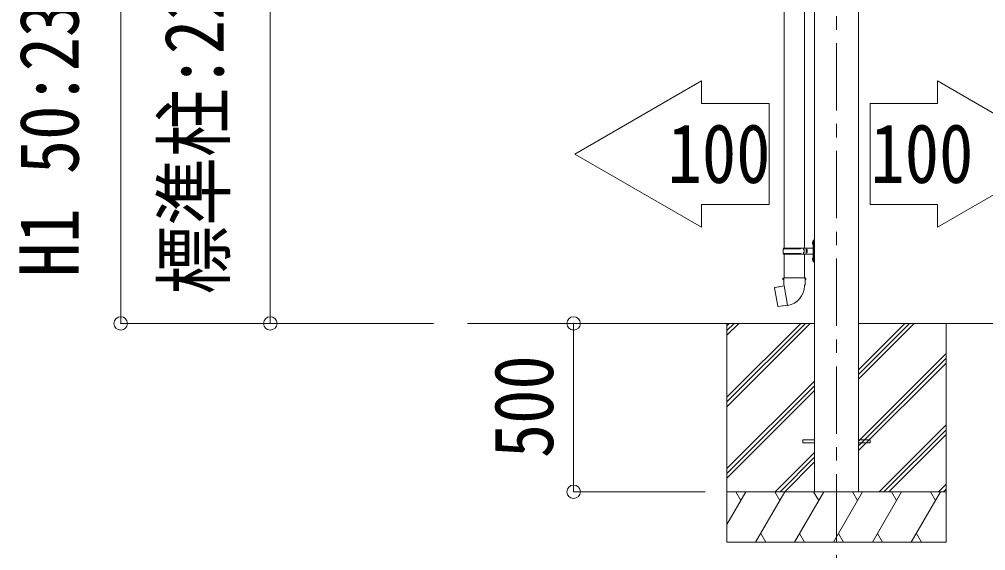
# Model space of a CAD drawing. Units: millimetres at full size, sheet at 1:40; details may follow other scales. Extents: x -11243 to 21331, y -7760 to 7760.
# Drawn here: x 1289 to 4156, y -4903 to -3325 of the extents above; entities that cross this region are included whole.
import ezdxf
from ezdxf.enums import TextEntityAlignment as Align

# ---------------------------------------------------------------- set-up
doc = ezdxf.new("R2010")
doc.units = ezdxf.units.MM
doc.header["$LTSCALE"] = 40
doc.header["$PDMODE"] = 32
doc.header["$PDSIZE"] = 40
for name, pattern in [('CHAIN1', [8, 5, -1, 1, -1]), ('DASHED1', [1.8, 1.2, -0.6]), ('USER1', [13, 10, -1, 1, -1])]:
    doc.linetypes.add(name, pattern=pattern)
for name, color, linetype, lineweight in [('0-0_0', 7, 'Continuous', 9), ('0-1_本体', 5, 'CHAIN1', 9), ('0-3_ELV2', 4, 'Continuous', 9), ('0-6_OTH_LINE', 6, 'Continuous', 9), ('0-9_OUTLINE', 7, 'Continuous', 9), ('8-0', 7, 'Continuous', 9)]:
    doc.layers.add(name, color=color, linetype=linetype, lineweight=lineweight)
doc.styles.add('ＭＳ ゴシック', font='')
doc.styles.get('ＭＳ ゴシック').set_extended_font_data('MS Gothic')

msp = doc.modelspace()

# ---------------------------------------------------------------- linework, layer by layer
at = {"layer": '0-0_0'}
for p, q in [((3648.84, -4228.3), (2619.28, -4228.3)), ((3388.84, -4447.28), (3607.82, -4228.3)), ((3388.84, -4461.42), (3621.96, -4228.3)), ((3388.84, -4475.56), (3636.1, -4228.3)), ((3388.84, -4263.43), (3423.97, -4228.3)), ((3388.84, -4249.29), (3409.83, -4228.3)), ((3388.84, -4235.15), (3395.69, -4228.3)), ((3778.84, -4393.93), (3944.47, -4228.3)), ((3778.84, -4379.79), (3930.33, -4228.3)), ((3778.84, -4365.65), (3916.19, -4228.3)), ((6548.76, -4228.3), (3778.84, -4228.3)), ((4038.84, -4228.3), (4038.84, -4878.3)), ((3778.84, -4577.78), (4038.84, -4317.78)), ((3778.84, -4591.92), (4038.84, -4331.92)), ((3778.84, -4606.06), (4038.84, -4346.06)), ((3388.84, -4659.41), (3648.84, -4399.41)), ((3388.84, -4673.55), (3648.84, -4413.55)), ((3388.84, -4687.7), (3648.84, -4427.7)), ((3840.45, -4728.3), (4038.84, -4529.91)), ((3854.59, -4728.3), (4038.84, -4544.05)), ((3868.73, -4728.3), (4038.84, -4558.2)), ((3532.08, -4728.3), (3648.84, -4611.55)), ((3546.22, -4728.3), (3648.84, -4625.69)), ((3560.37, -4728.3), (3648.84, -4639.83)), ((4038.84, -4728.3), (3388.84, -4728.3)), ((3388.84, -4825.55), (3444.99, -4728.3)), ((3429.99, -4754.28), (3414.99, -4728.3)), ((3473.86, -4878.3), (3560.46, -4728.3)), ((3545.46, -4754.28), (3530.46, -4728.3)), ((3589.33, -4878.3), (3675.93, -4728.3)), ((3660.93, -4754.28), (3645.93, -4728.3)), ((3704.8, -4878.3), (3791.4, -4728.3)), ((3776.4, -4754.28), (3761.4, -4728.3)), ((3820.27, -4878.3), (3906.87, -4728.3)), ((3891.87, -4754.28), (3876.87, -4728.3)), ((3935.74, -4878.3), (4022.34, -4728.3)), ((3992.34, -4728.3), (4007.34, -4754.28)), ((4016.72, -4728.3), (4038.84, -4706.18)), ((4030.87, -4728.3), (4038.84, -4720.33)), ((3488.86, -4852.32), (3503.85, -4878.3)), ((3604.33, -4852.32), (3619.33, -4878.3)), ((3719.8, -4852.32), (3734.8, -4878.3)), ((3835.27, -4852.32), (3850.27, -4878.3)), ((3950.74, -4852.32), (3965.74, -4878.3))]:
    msp.add_line(p, q, dxfattribs=at)
at = {"layer": '0-0_0', "linetype": 'USER1'}
msp.add_line((3648.84, -4728.3), (3778.84, -4728.3), dxfattribs=at)
at = {"layer": '0-0_0', "linetype": 'DASHED1'}
msp.add_line((3663.84, -4728.3), (3763.84, -4728.3), dxfattribs=at)
at = {"layer": '0-0_0'}
msp.add_lwpolyline([(3388.84, -4228.3), (3388.84, -4878.3), (4038.84, -4878.3)], dxfattribs=at)
at = {"layer": '0-1_本体'}
msp.add_line((3713.84, -1795.9), (3713.84, -5021.69), dxfattribs=at)
at = {"layer": '0-3_ELV2'}
for p, q in [((3648.84, -2029.5), (3648.84, -4728.3)), ((3778.84, -2029.5), (3778.84, -4728.3)), ((3613.84, -4573.8), (3648.84, -4573.8)), ((3813.84, -4573.8), (3778.84, -4573.8))]:
    msp.add_line(p, q, dxfattribs=at)
for points in [[(3613.84, -4573.8), (3613.84, -4582.8), (3648.84, -4582.8)], [(3813.84, -4573.8), (3813.84, -4582.8), (3778.84, -4582.8)]]:
    msp.add_lwpolyline(points, dxfattribs=at)
at = {"layer": '0-6_OTH_LINE', "color": 7}
for p, q in [((3313.41, -3508.06), (3313.41, -3575.26)), ((3813.28, -3575.26), (3813.28, -3874.86)), ((3313.41, -3874.86), (3513.81, -3874.86)), ((3313.41, -3874.86), (3313.41, -3942.06)), ((4013.68, -3874.86), (3813.28, -3874.86)), ((4013.68, -3874.86), (4013.68, -3942.06))]:
    msp.add_line(p, q, dxfattribs=at)
for points in [[(3313.41, -3942.06), (2937.55, -3725.06), (3313.41, -3508.06)], [(4013.68, -3508.06), (4013.68, -3575.26), (3813.28, -3575.26)], [(4013.68, -3942.06), (4389.54, -3725.06), (4013.68, -3508.06)], [(3313.41, -3575.26), (3513.81, -3575.26), (3513.81, -3874.86)]]:
    msp.add_lwpolyline(points, dxfattribs=at)
at = {"layer": '0-9_OUTLINE'}
for p, q in [((3558.85, -3125.27), (3558.85, -4004.3)), ((3618.85, -3125.27), (3618.85, -4004.3)), ((3643.81, -3985.15), (3644.44, -3985.15)), ((3643.81, -3985.15), (3643.81, -3993.45)), ((3644.44, -3985.15), (3644.84, -3985.55)), ((3644.84, -3981.3), (3647.84, -3979.8)), ((3644.84, -3981.3), (3644.84, -4045.3)), ((3647.84, -3979.8), (3647.84, -4046.8)), ((3647.84, -3979.8), (3648.84, -3979.8)), ((3648.84, -3979.8), (3648.84, -4046.8)), ((3555.87, -4006.3), (3606.2, -4006.3)), ((3556.87, -4004.3), (3642.87, -4004.3)), ((3556.87, -4004.3), (3556.87, -4006.3)), ((3615.87, -4004.3), (3615.87, -4008.8)), ((3615.87, -4008.8), (3617.87, -4008.8)), ((3617.87, -4008.8), (3617.87, -4017.8)), ((3623.84, -4004.3), (3623.84, -4022.3)), ((3623.84, -4008.8), (3626.84, -4008.8)), ((3626.84, -4008.8), (3626.84, -4017.8)), ((3642.54, -3987.15), (3644.58, -3988.15)), ((3643.81, -3993.45), (3644.44, -3993.45)), ((3644.58, -3988.15), (3645.19, -3989.3)), ((3555.87, -4020.3), (3606.2, -4020.3)), ((3556.87, -4022.3), (3556.87, -4020.3)), ((3556.87, -4022.3), (3642.87, -4022.3)), ((3558.86, -4022.3), (3558.86, -4093.3)), ((3615.87, -4022.3), (3615.87, -4017.8)), ((3615.87, -4017.8), (3617.87, -4017.8)), ((3618.86, -4022.3), (3618.86, -4093.3)), ((3623.84, -4017.8), (3626.84, -4017.8)), ((3642.54, -4035.15), (3644.58, -4036.15)), ((3643.81, -4033.15), (3644.44, -4033.15)), ((3643.81, -4033.15), (3643.81, -4041.45)), ((3643.81, -4041.45), (3644.44, -4041.45)), ((3644.44, -4033.15), (3644.44, -4041.45)), ((3644.44, -4033.15), (3644.84, -4033.55)), ((3644.44, -4041.45), (3644.84, -4041.05)), ((3644.58, -4036.15), (3645.19, -4037.3)), ((3644.84, -4045.3), (3647.84, -4046.8)), ((3647.84, -4046.8), (3648.84, -4046.8)), ((3557.16, -4093.3), (3555.01, -4094.08)), ((3555.01, -4094.08), (3555.01, -4097.7)), ((3555.01, -4097.7), (3557.25, -4098.51)), ((3620.86, -4093.3), (3557.16, -4093.3)), ((3557.16, -4093.3), (3557.51, -4113.3)), ((3620.86, -4093.3), (3620.51, -4113.3)), ((3623.01, -4097.7), (3620.77, -4098.51)), ((3620.86, -4093.3), (3623.01, -4094.08)), ((3622.98, -4094.08), (3622.98, -4097.7)), ((3530.55, -4121.75), (3529.74, -4122.92)), ((3529.74, -4122.92), (3539.36, -4177.48)), ((3558.42, -4116.5), (3530.55, -4121.75)), ((3543.29, -4119.15), (3543.08, -4119.39)), ((3557.51, -4113.3), (3558.86, -4115.3)), ((3568.78, -4173.79), (3558.64, -4116.32)), ((3558.67, -4115.5), (3558.67, -4116.21)), ((3558.86, -4115.3), (3558.83, -4115.3)), ((3619.2, -4115.24), (3619.13, -4117.4)), ((3620.51, -4113.3), (3619.2, -4115.24)), ((3553.39, -4176.39), (3553.11, -4176.23)), ((3569.08, -4174.56), (3568.84, -4173.9))]:
    msp.add_line(p, q, dxfattribs=at)
for points in [[(3644.44, -3985.15), (3644.44, -3993.45), (3644.84, -3993.05)], [(3642.54, -3991.45), (3644.58, -3990.45), (3645.19, -3989.3)], [(3642.54, -4039.45), (3644.58, -4038.45), (3645.19, -4037.3)], [(3545.54, -4118.93), (3545.26, -4118.78), (3543.29, -4119.15)], [(3568.51, -4173.7), (3540.52, -4178.3), (3539.36, -4177.48)], [(3555.57, -4175.83), (3555.36, -4176.07), (3553.39, -4176.39)]]:
    msp.add_lwpolyline(points, dxfattribs=at)
for centre, radius, start, end in [((3648.14, -3989.3), 6, 136.21765, 223.78235), ((3604.62, -4013.3), 49.25, 171.82876, 180.00002), ((3604.62, -4013.3), 49.25, 180.00002, 188.17127), ((3606.2, -4004.3), 2, 270, 359.99998), ((3642.84, -4002.3), 2, 270, 359.99998), ((3606.2, -4022.3), 2, 0.00005, 90.00004), ((3648.14, -4037.3), 6, 136.21765, 223.78235), ((3642.84, -4024.3), 2, 0.00005, 90.00004), ((3558.37, -4116.21), 0.3, 280.66842, 0), ((3558.87, -4115.5), 0.2, 100, 180), ((3558.86, -4115.3), 60.3, 279.96938, 358), ((3568.56, -4174), 0.3, 20, 99.33158), ((3569.27, -4174.49), 0.2, 200, 279.96938)]:
    msp.add_arc(centre, radius, start, end, dxfattribs=at)
at = {"layer": '8-0', "color": 6}
for p, q in [((1589.85, -4228.3), (1589.85, -1882.26)), ((2033.6, -4228.3), (2033.6, -2028.48)), ((1589.85, -4228.3), (2518.19, -4228.3)), ((2033.6, -4228.3), (2518.19, -4228.3)), ((2933.67, -4228.3), (3324.03, -4228.3)), ((2933.67, -4728.3), (2933.67, -4228.3)), ((2933.67, -4728.3), (3324.03, -4728.3))]:
    msp.add_line(p, q, dxfattribs=at)
for p in [(1589.85, -4228.3), (2033.6, -4228.3), (2933.67, -4228.3), (2933.67, -4728.3)]:
    msp.add_point(p, dxfattribs=at)

# ---------------------------------------------------------------- texts
at = {"layer": '0-6_OTH_LINE', "color": 7, "style": 'ＭＳ ゴシック', "width": 0.85}
for s, p in [('標準柱:2200 ロング柱:2500 超ロング柱:2800', (1948.05, -4142.4)), ('H1 50:2346 57:2335', (1517.75, -4090.11))]:
    msp.add_text(s, height=176, rotation=90, dxfattribs=at).set_placement(p, align=Align.BOTTOM_LEFT)
for p in [(3212.58, -3863.82), (3814.51, -3863.82)]:
    msp.add_text('100', height=176, dxfattribs=at).set_placement(p, align=Align.BOTTOM_LEFT)
at = {"layer": '8-0', "style": 'ＭＳ ゴシック', "width": 0.85}
msp.add_text('500', height=176, rotation=90, dxfattribs=at).set_placement((2925.67, -4628.3), align=Align.BOTTOM_LEFT)

doc.saveas('drawing.dxf')
